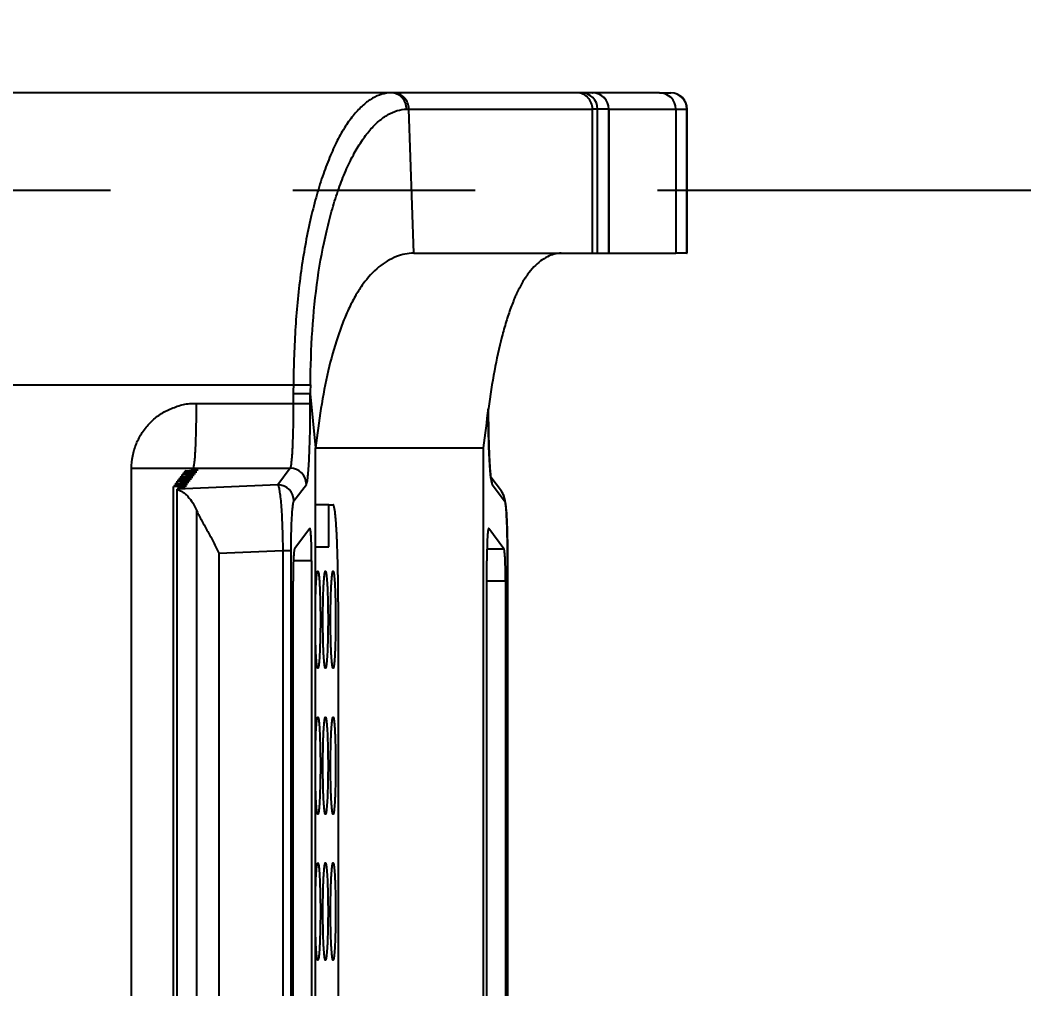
# Model space of a CAD drawing. Header units: millimetres. Extents: x 5828 to 6704, y 123 to 421.
# Drawn here: x 6601.077 to 6603.142, y 247.971 to 249.964 of the extents above; entities that cross this region are included whole.
import ezdxf

# ---------------------------------------------------------------- set-up
doc = ezdxf.new("R2010")
doc.units = ezdxf.units.MM
doc.linetypes.add('CENTER', pattern=[0.6, 0.375, -0.075, 0.075, -0.075])
for name, color, linetype in [('中心线', 7, 'Continuous'), ('外形图', 7, 'Continuous'), ('尺寸标注', 7, 'Continuous'), ('运动范围', 7, 'Continuous')]:
    doc.layers.add(name, color=color, linetype=linetype)
doc.styles.add('微软雅黑', font='msyh.ttc', dxfattribs={"height": 1.5})
doc.dimstyles.new('尺寸标注_1_15比例', dxfattribs={"dimtxt": 1.5, "dimasz": 1.25, "dimexe": 0.5, "dimexo": 0.4, "dimgap": 0.5, "dimtad": 1, "dimdec": 1, "dimlfac": 15, "dimdsep": 46, "dimtxsty": '微软雅黑', "dimcen": 0.09, "dimadec": 0, "dimazin": 0, "dimtp": 0.01, "dimtm": 0.01, "dimtfac": 1, "dimtdec": 1, "dimtofl": 0, "dimtmove": 0, "dimatfit": 3, "dimfxl": 1, "dimtolj": 1, "dimarcsym": 0})

# ---------------------------------------------------------------- blocks, each defined once
blk = doc.blocks.new('*D769')
at = {"layer": 'Defpoints', "color": 0}
for p in [(6596.5117, 262.0217), (6628.0363, 256.1115), (6591.2263, 249.6258), (6551.3884, 249.6138), (6637.3008, 249.6138)]:
    blk.add_point(p, dxfattribs=at)
at = {"layer": '尺寸标注', "color": 0, "lineweight": -2}
blk.add_arc((6591.1582, 249.6138), 13.5135, 15.29432, 174.69825, dxfattribs=at)
at = {"layer": '尺寸标注', "color": 0}
for points in [[(6603.9899, 253.1328), (6604.3964, 253.224), (6604.4667, 251.9587)], [(6577.4944, 250.8721), (6577.9106, 250.8528), (6577.6447, 249.6138)]]:
    blk.add_solid(points, dxfattribs=at)
at = {"layer": '尺寸标注', "color": 0, "insert": (6589.8699, 264.3502), "char_height": 1.5, "attachment_point": 5, "rotation": 4.9963, "style": '微软雅黑'}
blk.add_mtext('\\A1;-\\A1;170%%d', dxfattribs=at)
blk = doc.blocks.new('*D770')
at = {"layer": 'Defpoints', "color": 0}
for p in [(6551.3884, 249.6138), (6591.2263, 249.6138), (6637.3008, 249.6138), (6628.0365, 243.1292), (6583.7661, 238.2698)]:
    blk.add_point(p, dxfattribs=at)
at = {"layer": '尺寸标注', "color": 0, "lineweight": -2}
blk.add_arc((6591.2263, 249.6138), 13.5772, 185.27685, 344.73221, dxfattribs=at)
at = {"layer": '尺寸标注', "color": 0}
for points in [[(6577.9147, 248.3747), (6577.4985, 248.3555), (6577.6491, 249.6138)], [(6604.5277, 245.9929), (6604.1211, 246.084), (6604.5977, 247.2582)]]:
    blk.add_solid(points, dxfattribs=at)
at = {"layer": '尺寸标注', "color": 0, "insert": (6591.5441, 237.3197), "char_height": 1.5, "attachment_point": 5, "rotation": 1.4808, "style": '微软雅黑'}
blk.add_mtext('\\A1;+\\A1;170%%d', dxfattribs=at)

msp = doc.modelspace()

# ---------------------------------------------------------------- linework, layer by layer
at = {"layer": '中心线', "linetype": 'CENTER', "ltscale": 5}
msp.add_line((6551.3884, 249.6138), (6637.3008, 249.6138), dxfattribs=at)
at = {"layer": '外形图', "color": 7, "linetype": 'Continuous'}
for p, q in [((6602.3928, 249.8138), (6599.9769, 249.8138)), ((6602.2552, 249.8138), (6602.2547, 249.8138)), ((6602.255, 249.8138), (6602.2552, 249.8138)), ((6602.3928, 249.8138), (6602.4158, 249.8138)), ((6602.4161, 249.8138), (6602.4158, 249.8138)), ((6602.4158, 249.8138), (6602.4159, 249.8138)), ((6602.4159, 249.8138), (6602.4158, 249.8138)), ((6602.4159, 249.8138), (6602.4161, 249.8138)), ((6601.8724, 249.7803), (6601.877, 249.7804)), ((6601.877, 249.7804), (6602.2547, 249.7805)), ((6601.8871, 249.4843), (6601.877, 249.7804)), ((6602.2883, 249.7805), (6602.2547, 249.7805)), ((6602.2547, 249.4843), (6602.2547, 249.7805)), ((6602.2653, 249.4843), (6602.2653, 249.7805)), ((6602.2883, 249.7805), (6602.2886, 249.7805)), ((6602.2883, 249.4843), (6602.2883, 249.7805)), ((6602.2886, 249.7805), (6602.4261, 249.7805)), ((6602.2886, 249.7805), (6602.2886, 249.4843)), ((6602.4261, 249.7805), (6602.4491, 249.7805)), ((6602.4261, 249.7805), (6602.4261, 249.4843)), ((6602.4494, 249.7805), (6602.4491, 249.7805)), ((6602.4491, 249.4843), (6602.4491, 249.7805)), ((6602.4494, 249.4843), (6602.4494, 249.7805)), ((6601.8871, 249.4843), (6602.2883, 249.4843)), ((6602.2883, 249.4843), (6602.2886, 249.4843)), ((6602.2886, 249.4843), (6602.4261, 249.4843)), ((6602.4491, 249.4843), (6602.4261, 249.4843)), ((6602.4491, 249.4843), (6602.4494, 249.4843)), ((6601.0068, 249.2138), (6601.6395, 249.2138)), ((6601.6395, 249.2138), (6601.6746, 249.2133)), ((6601.6744, 249.1953), (6601.6848, 249.0843)), ((6601.6744, 249.1751), (6601.6744, 249.1953)), ((6601.4394, 249.1752), (6601.6744, 249.1751)), ((6601.6848, 249.0843), (6602.0299, 249.0843)), ((6601.6848, 246.8767), (6601.6848, 249.0843)), ((6602.0299, 249.0843), (6602.0299, 246.8767)), ((6601.4326, 249.0414), (6601.3064, 249.0414)), ((6601.3064, 246.9195), (6601.3064, 249.0414)), ((6601.4088, 249.0259), (6601.4356, 249.0276)), ((6601.4115, 249.0295), (6601.4383, 249.0312)), ((6601.4356, 249.0276), (6601.4115, 249.0295)), ((6601.4115, 249.0261), (6601.4115, 249.0295)), ((6601.4142, 249.0331), (6601.4409, 249.0348)), ((6601.4383, 249.0312), (6601.4142, 249.0331)), ((6601.4142, 249.0297), (6601.4142, 249.0331)), ((6601.4169, 249.0367), (6601.4436, 249.0384)), ((6601.4409, 249.0348), (6601.4169, 249.0367)), ((6601.4169, 249.0333), (6601.4169, 249.0367)), ((6601.4331, 249.0421), (6601.4311, 249.0394)), ((6601.4436, 249.0384), (6601.4311, 249.0394)), ((6601.4311, 249.0376), (6601.4311, 249.0394)), ((6601.4331, 249.0421), (6601.6328, 249.0421)), ((6601.6328, 249.0421), (6601.6073, 249.008)), ((6601.3927, 249.0044), (6601.4195, 249.006)), ((6601.3954, 249.008), (6601.4221, 249.0096)), ((6601.4195, 249.006), (6601.3954, 249.008)), ((6601.3954, 249.0046), (6601.3954, 249.008)), ((6601.3981, 249.0116), (6601.4248, 249.0132)), ((6601.4221, 249.0096), (6601.3981, 249.0116)), ((6601.3981, 249.0082), (6601.3981, 249.0116)), ((6601.4007, 249.0152), (6601.4275, 249.0168)), ((6601.4248, 249.0132), (6601.4007, 249.0152)), ((6601.4007, 249.0117), (6601.4007, 249.0152)), ((6601.6073, 249.008), (6601.401, 248.9992)), ((6601.4034, 249.0188), (6601.4302, 249.0204)), ((6601.4275, 249.0168), (6601.4034, 249.0188)), ((6601.4034, 249.0153), (6601.4034, 249.0188)), ((6601.4061, 249.0224), (6601.4329, 249.024)), ((6601.4302, 249.0204), (6601.4061, 249.0224)), ((6601.4061, 249.0189), (6601.4061, 249.0224)), ((6601.4329, 249.024), (6601.4088, 249.0259)), ((6601.4088, 249.0225), (6601.4088, 249.0259)), ((6601.6407, 248.9747), (6601.6662, 249.0088)), ((6602.0674, 248.9947), (6602.0458, 249.0236)), ((6602.0485, 249.0088), (6602.074, 248.9747)), ((6601.4168, 249.0025), (6601.3927, 249.0044)), ((6601.3927, 246.9565), (6601.3927, 249.0044)), ((6601.4005, 246.9626), (6601.4005, 248.9983)), ((6601.4028, 249.0016), (6601.401, 248.9992)), ((6601.4028, 249.0016), (6601.4168, 249.0025)), ((6601.7125, 248.9671), (6601.6848, 248.9671)), ((6601.7125, 248.9671), (6601.7212, 248.9671)), ((6601.7125, 248.8805), (6601.7125, 248.9671)), ((6601.441, 247.0068), (6601.441, 248.9541)), ((6601.6734, 248.9182), (6601.642, 248.8762)), ((6601.6737, 248.9183), (6601.6734, 248.9182)), ((6602.0409, 248.9182), (6602.0413, 248.9182)), ((6602.0413, 248.9182), (6602.0411, 248.9183)), ((6602.0727, 248.8762), (6602.0413, 248.9182)), ((6602.0798, 248.8727), (6602.0798, 248.886)), ((6601.4863, 248.8671), (6601.6178, 248.8726)), ((6601.4863, 248.8671), (6601.4863, 247.0938)), ((6601.6178, 248.8726), (6601.6349, 248.8726)), ((6601.6178, 248.8726), (6601.6178, 247.0883)), ((6601.6349, 247.0883), (6601.6349, 248.8726)), ((6601.6848, 248.8805), (6601.7125, 248.8805)), ((6602.0378, 248.8762), (6602.0727, 248.8762)), ((6602.0798, 248.8727), (6602.0798, 248.8727)), ((6602.0798, 248.8727), (6602.0798, 247.0883)), ((6601.6771, 248.8517), (6601.6395, 248.8517)), ((6601.6771, 248.8517), (6601.6771, 247.1093)), ((6602.0376, 247.1093), (6602.0376, 248.8517)), ((6601.6388, 247.1512), (6601.6388, 248.8097)), ((6602.0759, 248.8097), (6602.0376, 248.8097)), ((6602.0759, 248.8097), (6602.0759, 247.1512)), ((6601.7317, 248.7671), (6601.7317, 247.2738))]:
    msp.add_line(p, q, dxfattribs=at)
for points in [[(6601.4327, 249.0417), (6601.4327, 249.0417), (6601.4327, 249.0417), (6601.4327, 249.0417), (6601.4327, 249.0417), (6601.4327, 249.0417), (6601.4327, 249.0417), (6601.4327, 249.0417), (6601.4327, 249.0417), (6601.4327, 249.0416), (6601.4327, 249.0416), (6601.4327, 249.0416), (6601.4327, 249.0416), (6601.4327, 249.0416), (6601.4327, 249.0416), (6601.4327, 249.0416), (6601.4327, 249.0416), (6601.4327, 249.0415), (6601.4327, 249.0415), (6601.4327, 249.0415), (6601.4327, 249.0415), (6601.4327, 249.0415), (6601.4327, 249.0415), (6601.4327, 249.0415)], [(6602.0795, 248.9061), (6602.0794, 248.9122), (6602.0792, 248.9179), (6602.079, 248.9233), (6602.0788, 248.9284), (6602.0787, 248.933), (6602.0785, 248.9374), (6602.0782, 248.9414), (6602.078, 248.9452), (6602.0778, 248.9488), (6602.0776, 248.9521), (6602.0774, 248.9552), (6602.0771, 248.9581), (6602.0769, 248.9608), (6602.0766, 248.9634), (6602.0764, 248.9657), (6602.0761, 248.968), (6602.0759, 248.97), (6602.0756, 248.972), (6602.0753, 248.9739), (6602.075, 248.9757), (6602.0747, 248.9774), (6602.0743, 248.9791), (6602.0739, 248.9808), (6602.0734, 248.9826), (6602.0728, 248.9843), (6602.0721, 248.9862), (6602.0713, 248.9881), (6602.0703, 248.9901), (6602.0691, 248.9922), (6602.0677, 248.9943), (6602.0674, 248.9947)], [(6602.0798, 248.886), (6602.0797, 248.893), (6602.0795, 248.9061)], [(6602.0798, 247.0825), (6602.0798, 248.8727)]]:
    msp.add_lwpolyline(points, dxfattribs=at)
for centre, radius, start, end in [((6602.232, 249.7805), 0.0333, 359.9581, 89.9579), ((6602.255, 249.7806), 0.0332, 89.586, 90), ((6602.2552, 249.7805), 0.0333, 0, 89.9819), ((6602.255, 249.7805), 0.0333, 359.9585, 89.545), ((6602.3928, 249.7805), 0.0333, 359.9581, 89.9579), ((6602.4158, 249.7806), 0.0332, 89.6068, 89.8447), ((6602.4161, 249.7805), 0.0333, 0, 90), ((6602.4158, 249.7805), 0.0333, 359.9585, 89.5657), ((6609.0706, 249.1187), 7.3967, 179.26728, 179.4066), ((6601.6328, 249.0087), 0.0334, 0.2807, 89.9938), ((6601.6073, 248.9746), 0.0334, 0.2807, 89.9938), ((6602.2105, 249.0419), 0.166, 187.3717, 187.6024), ((6602.0154, 249.009), 0.0331, 19.6395, 21.4962), ((6602.0151, 249.0089), 0.0334, 359.8595, 19.561), ((6602.0409, 248.9749), 0.0331, 359.7744, 36.7976)]:
    msp.add_arc(centre, radius, start, end, dxfattribs=at)
for points, knots in [([(6601.841, 249.8138), (6601.8345, 249.8138), (6601.8209, 249.8118), (6601.8012, 249.803), (6601.782, 249.7887), (6601.7635, 249.7692), (6601.7457, 249.7445), (6601.7289, 249.7148), (6601.7132, 249.6803), (6601.6987, 249.6412), (6601.6855, 249.5979), (6601.6693, 249.5332), (6601.6535, 249.4446), (6601.6445, 249.3515), (6601.6407, 249.2736), (6601.6398, 249.2338), (6601.6395, 249.2138)], [0, 0, 0, 0, 0.029307, 0.060752, 0.095891, 0.13577, 0.181006, 0.231907, 0.288557, 0.350874, 0.418618, 0.491406, 0.649981, 0.821563, 0.910347, 1, 1, 1, 1]), ([(6601.8724, 249.7803), (6601.8724, 249.7845), (6601.8713, 249.791), (6601.8675, 249.7988), (6601.8634, 249.8041), (6601.8584, 249.8085), (6601.8511, 249.8125), (6601.845, 249.8138), (6601.841, 249.8138)], [0, 0, 0, 0, 0.2461, 0.377344, 0.509782, 0.64057, 0.767338, 1, 1, 1, 1]), ([(6601.877, 249.7805), (6601.877, 249.7848), (6601.8754, 249.7935), (6601.8685, 249.8045), (6601.858, 249.812), (6601.8497, 249.8138), (6601.8456, 249.8138)], [0, 0, 0, 0, 0.256922, 0.509846, 0.757002, 1, 1, 1, 1]), ([(6602.2547, 249.7805), (6602.2547, 249.7848), (6602.2531, 249.7935), (6602.2461, 249.8045), (6602.2356, 249.812), (6602.2273, 249.8138), (6602.2232, 249.8138)], [0, 0, 0, 0, 0.256432, 0.509145, 0.756502, 1, 1, 1, 1]), ([(6601.6746, 249.2133), (6601.6751, 249.2507), (6601.6772, 249.324), (6601.6879, 249.4303), (6601.7033, 249.5136), (6601.7192, 249.5746), (6601.7321, 249.6156), (6601.7464, 249.6525), (6601.7619, 249.6852), (6601.7784, 249.7134), (6601.7959, 249.737), (6601.8141, 249.7557), (6601.8331, 249.7694), (6601.8525, 249.7781), (6601.8659, 249.7802), (6601.8724, 249.7803)], [0, 0, 0, 0, 0.176379, 0.345971, 0.503247, 0.575734, 0.643358, 0.705654, 0.762458, 0.813779, 0.859698, 0.90049, 0.936753, 0.96945, 1, 1, 1, 1]), ([(6601.8871, 249.4843), (6601.875, 249.4843), (6601.849, 249.4784), (6601.8126, 249.4563), (6601.7864, 249.427), (6601.7676, 249.3979), (6601.7541, 249.372), (6601.7416, 249.3433), (6601.726, 249.3001), (6601.7099, 249.2405), (6601.6955, 249.1642), (6601.6883, 249.1112), (6601.6848, 249.0843)], [0, 0, 0, 0, 0.075746, 0.162455, 0.262186, 0.318379, 0.379168, 0.444589, 0.514467, 0.666058, 0.829814, 1, 1, 1, 1]), ([(6602.1902, 249.4843), (6602.1807, 249.4842), (6602.1655, 249.4796), (6602.1474, 249.4683), (6602.1335, 249.4558), (6602.1203, 249.4397), (6602.1081, 249.4203), (6602.0968, 249.3976), (6602.0864, 249.3718), (6602.0767, 249.343), (6602.0646, 249.2998), (6602.0519, 249.2402), (6602.04, 249.164), (6602.0334, 249.1112), (6602.0299, 249.0843)], [0, 0, 0, 0, 0.062982, 0.099974, 0.140803, 0.185988, 0.236156, 0.291757, 0.352957, 0.419674, 0.491619, 0.649255, 0.820884, 1, 1, 1, 1]), ([(6601.6744, 249.1953), (6601.6733, 249.1953), (6601.6679, 249.1953), (6601.6562, 249.1953), (6601.6456, 249.1953), (6601.6393, 249.1953)], [0, 0, 0, 0, 0.091379, 0.463666, 1, 1, 1, 1]), ([(6601.3064, 249.0414), (6601.3064, 249.0501), (6601.3082, 249.0676), (6601.3158, 249.0928), (6601.3261, 249.1122), (6601.3364, 249.1263), (6601.3452, 249.136), (6601.3549, 249.1449), (6601.3653, 249.1528), (6601.3766, 249.1595), (6601.3886, 249.1649), (6601.4008, 249.1695), (6601.4133, 249.1735), (6601.4263, 249.1752), (6601.4351, 249.1753), (6601.4394, 249.1752)], [0, 0, 0, 0, 0.124996, 0.249983, 0.374944, 0.437488, 0.500026, 0.562555, 0.625072, 0.687574, 0.750079, 0.812581, 0.875061, 0.937515, 1, 1, 1, 1]), ([(6601.4394, 249.1751), (6601.4394, 249.1668), (6601.4395, 249.1505), (6601.4392, 249.1268), (6601.4386, 249.1048), (6601.4379, 249.0878), (6601.4373, 249.0757), (6601.4368, 249.0679), (6601.4363, 249.061), (6601.4357, 249.0551), (6601.4351, 249.0502), (6601.4345, 249.0465), (6601.434, 249.0441), (6601.4335, 249.0427), (6601.4332, 249.0423), (6601.4331, 249.0421)], [0, 0, 0, 0, 0.186246, 0.366284, 0.533333, 0.681724, 0.747307, 0.806335, 0.858285, 0.902761, 0.939383, 0.967844, 0.988015, 0.995004, 1, 1, 1, 1]), ([(6601.6393, 249.1751), (6601.6393, 249.1668), (6601.6392, 249.1505), (6601.6389, 249.1268), (6601.6383, 249.1048), (6601.6377, 249.0878), (6601.637, 249.0757), (6601.6365, 249.0679), (6601.636, 249.061), (6601.6354, 249.0551), (6601.6348, 249.0502), (6601.6342, 249.0465), (6601.6337, 249.0441), (6601.6332, 249.0427), (6601.633, 249.0423), (6601.6328, 249.0421)], [0, 0, 0, 0, 0.1864, 0.366276, 0.533335, 0.68174, 0.747299, 0.806319, 0.858289, 0.902766, 0.939381, 0.967851, 0.988014, 0.994998, 1, 1, 1, 1]), ([(6601.6662, 249.0088), (6601.6664, 249.009), (6601.6667, 249.0096), (6601.6673, 249.0113), (6601.668, 249.0144), (6601.6687, 249.019), (6601.6695, 249.0251), (6601.6702, 249.0324), (6601.6708, 249.0411), (6601.6715, 249.0509), (6601.6723, 249.066), (6601.6731, 249.0872), (6601.6738, 249.1147), (6601.6743, 249.1444), (6601.6744, 249.1647), (6601.6744, 249.1751)], [0, 0, 0, 0, 0.004963, 0.011942, 0.032131, 0.060637, 0.09726, 0.141723, 0.193689, 0.252711, 0.318269, 0.466672, 0.63374, 0.813604, 1, 1, 1, 1]), ([(6602.0458, 249.0236), (6602.0454, 249.0264), (6602.0446, 249.0333), (6602.0437, 249.0453), (6602.0428, 249.0602), (6602.0417, 249.0849), (6602.0408, 249.1197), (6602.0405, 249.1488), (6602.0404, 249.164)], [0, 0, 0, 0, 0.06125, 0.147937, 0.255699, 0.381315, 0.673845, 1, 1, 1, 1]), ([(6602.0404, 249.1638), (6602.0404, 249.1486), (6602.0407, 249.1198), (6602.0418, 249.0798), (6602.0432, 249.0506), (6602.0446, 249.0317), (6602.0454, 249.024), (6602.0458, 249.0206)], [0, 0, 0, 0, 0.31713, 0.603575, 0.837181, 0.928349, 1, 1, 1, 1]), ([(6601.6073, 249.008), (6601.6077, 249.0076), (6601.6084, 249.0062), (6601.6093, 249.0037), (6601.6101, 249), (6601.611, 248.9954), (6601.6118, 248.9897), (6601.613, 248.9801), (6601.6143, 248.9659), (6601.6156, 248.9461), (6601.6167, 248.9235), (6601.6174, 248.8986), (6601.6177, 248.8814), (6601.6178, 248.8726)], [0, 0, 0, 0, 0.012622, 0.032389, 0.059634, 0.094401, 0.136628, 0.186186, 0.306468, 0.452832, 0.621338, 0.806288, 1, 1, 1, 1]), ([(6602.0463, 249.02), (6602.0463, 249.0204), (6602.0461, 249.0216), (6602.0459, 249.0227), (6602.0458, 249.0236)], [0, 0, 0, 0, 0.30027, 1, 1, 1, 1]), ([(6602.0459, 249.0199), (6602.0461, 249.0185), (6602.0464, 249.016), (6602.0471, 249.0128), (6602.0477, 249.0105), (6602.0482, 249.0092), (6602.0485, 249.0088)], [0, 0, 0, 0, 0.368612, 0.658462, 0.86854, 1, 1, 1, 1]), ([(6601.4005, 248.9983), (6601.4006, 248.9985), (6601.4008, 248.9988), (6601.4009, 248.9991), (6601.401, 248.9992)], [0, 0, 0, 0, 0.532812, 1, 1, 1, 1]), ([(6601.4005, 248.9983), (6601.4025, 248.9978), (6601.4064, 248.9963), (6601.4121, 248.9932), (6601.4176, 248.989), (6601.425, 248.9818), (6601.4333, 248.9703), (6601.4386, 248.9598), (6601.441, 248.9541)], [0, 0, 0, 0, 0.09905, 0.203252, 0.314513, 0.433874, 0.698963, 1, 1, 1, 1]), ([(6601.6349, 248.8726), (6601.6349, 248.8795), (6601.635, 248.8928), (6601.6354, 248.9118), (6601.6359, 248.929), (6601.6367, 248.9438), (6601.6374, 248.9543), (6601.6381, 248.9613), (6601.6386, 248.9655), (6601.6391, 248.9689), (6601.6396, 248.9715), (6601.6401, 248.9734), (6601.6405, 248.9744), (6601.6407, 248.9747)], [0, 0, 0, 0, 0.20004, 0.389103, 0.558525, 0.70342, 0.82077, 0.868679, 0.909344, 0.942763, 0.968959, 0.987972, 1, 1, 1, 1]), ([(6601.7317, 248.7676), (6601.7317, 248.7806), (6601.7316, 248.8061), (6601.731, 248.843), (6601.7302, 248.8723), (6601.7293, 248.8938), (6601.7287, 248.9083), (6601.7279, 248.9214), (6601.7271, 248.933), (6601.7262, 248.943), (6601.7253, 248.9514), (6601.7245, 248.9572), (6601.7238, 248.961), (6601.7233, 248.9632), (6601.7228, 248.9648), (6601.7223, 248.9661), (6601.7219, 248.9669), (6601.7214, 248.9671), (6601.7212, 248.9671)], [0, 0, 0, 0, 0.194228, 0.380935, 0.552999, 0.631461, 0.703861, 0.769511, 0.827788, 0.878146, 0.92012, 0.953341, 0.966588, 0.977567, 0.986282, 0.992773, 0.997176, 1, 1, 1, 1]), ([(6602.074, 248.9747), (6602.0742, 248.9744), (6602.0746, 248.9734), (6602.0751, 248.9715), (6602.0757, 248.9689), (6602.0762, 248.9655), (6602.0766, 248.9613), (6602.0773, 248.9543), (6602.0781, 248.9438), (6602.0788, 248.929), (6602.0794, 248.9119), (6602.0797, 248.8928), (6602.0798, 248.8795), (6602.0798, 248.8727)], [0, 0, 0, 0, 0.012028, 0.031041, 0.057236, 0.090656, 0.131321, 0.17923, 0.29658, 0.441474, 0.610897, 0.79996, 1, 1, 1, 1]), ([(6601.441, 248.9541), (6601.4424, 248.9507), (6601.4458, 248.9439), (6601.4533, 248.93), (6601.4635, 248.912), (6601.4755, 248.8899), (6601.4829, 248.8747), (6601.4863, 248.8671)], [0, 0, 0, 0, 0.111455, 0.231463, 0.484821, 0.743803, 1, 1, 1, 1]), ([(6601.6771, 248.8517), (6601.6771, 248.856), (6601.6771, 248.8645), (6601.6769, 248.8768), (6601.6766, 248.8882), (6601.6762, 248.8969), (6601.6759, 248.903), (6601.6756, 248.9069), (6601.6753, 248.9103), (6601.675, 248.9131), (6601.6747, 248.9152), (6601.6744, 248.9169), (6601.6741, 248.9178), (6601.6738, 248.9183), (6601.6737, 248.9183)], [0, 0, 0, 0, 0.194149, 0.380856, 0.552972, 0.703911, 0.769603, 0.827921, 0.878317, 0.920324, 0.953572, 0.97781, 0.993001, 1, 1, 1, 1]), ([(6602.0411, 248.9183), (6602.0409, 248.9183), (6602.0406, 248.9178), (6602.0403, 248.9169), (6602.04, 248.9153), (6602.0397, 248.9131), (6602.0394, 248.9103), (6602.0391, 248.9069), (6602.0388, 248.903), (6602.0385, 248.8969), (6602.0381, 248.8882), (6602.0378, 248.8768), (6602.0376, 248.8645), (6602.0376, 248.856), (6602.0376, 248.8517)], [0, 0, 0, 0, 0.006999, 0.02219, 0.046429, 0.079676, 0.121683, 0.172079, 0.230397, 0.296089, 0.447028, 0.619144, 0.805851, 1, 1, 1, 1]), ([(6601.642, 248.8762), (6601.6419, 248.876), (6601.6416, 248.8753), (6601.6413, 248.874), (6601.641, 248.8721), (6601.6407, 248.8697), (6601.6404, 248.8668), (6601.6401, 248.8619), (6601.6397, 248.8546), (6601.6393, 248.8449), (6601.639, 248.8339), (6601.6388, 248.822), (6601.6388, 248.8138), (6601.6388, 248.8097)], [0, 0, 0, 0, 0.011952, 0.032115, 0.060586, 0.097202, 0.141681, 0.193653, 0.318236, 0.466645, 0.63371, 0.813592, 1, 1, 1, 1]), ([(6602.0759, 248.8097), (6602.0759, 248.8139), (6602.0759, 248.822), (6602.0757, 248.8339), (6602.0754, 248.8449), (6602.0751, 248.8546), (6602.0747, 248.8619), (6602.0743, 248.8668), (6602.074, 248.8697), (6602.0737, 248.8721), (6602.0734, 248.874), (6602.0731, 248.8753), (6602.0729, 248.876), (6602.0727, 248.8762)], [0, 0, 0, 0, 0.186408, 0.36629, 0.533355, 0.681765, 0.806347, 0.858319, 0.902798, 0.939414, 0.967885, 0.988049, 1, 1, 1, 1]), ([(6601.6848, 248.76), (6601.6849, 248.7649), (6601.6851, 248.7744), (6601.6855, 248.7879), (6601.686, 248.7999), (6601.6866, 248.8103), (6601.6872, 248.8177), (6601.6878, 248.8225), (6601.6881, 248.8253), (6601.6885, 248.8274), (6601.6889, 248.8289), (6601.6892, 248.8297), (6601.6894, 248.8302), (6601.6896, 248.8305), (6601.6898, 248.8305)], [0, 0, 0, 0, 0.20778, 0.399899, 0.571541, 0.718415, 0.836879, 0.884527, 0.924067, 0.955293, 0.978106, 0.986386, 0.992652, 1, 1, 1, 1]), ([(6601.6898, 248.8305), (6601.6901, 248.8305), (6601.6904, 248.83), (6601.6906, 248.8293), (6601.691, 248.828), (6601.6914, 248.8259), (6601.6919, 248.8226), (6601.6923, 248.8184), (6601.6928, 248.8133), (6601.6932, 248.8075), (6601.6937, 248.7983), (6601.6942, 248.7853), (6601.6947, 248.7682), (6601.695, 248.7497), (6601.6951, 248.737), (6601.6951, 248.7305)], [0, 0, 0, 0, 0.007001, 0.013496, 0.022218, 0.046459, 0.079708, 0.121716, 0.172112, 0.230429, 0.29612, 0.447054, 0.619163, 0.805862, 1, 1, 1, 1]), ([(6601.7003, 248.7305), (6601.7003, 248.737), (6601.7004, 248.7497), (6601.7006, 248.7682), (6601.7011, 248.7853), (6601.7016, 248.7983), (6601.7022, 248.8075), (6601.7026, 248.8133), (6601.703, 248.8184), (6601.7035, 248.8226), (6601.7039, 248.8259), (6601.7043, 248.828), (6601.7047, 248.8293), (6601.705, 248.83), (6601.7053, 248.8305), (6601.7055, 248.8305)], [0, 0, 0, 0, 0.194138, 0.380837, 0.552946, 0.70388, 0.769571, 0.827888, 0.878284, 0.920292, 0.953541, 0.977782, 0.986504, 0.992999, 1, 1, 1, 1]), ([(6601.7055, 248.8305), (6601.7058, 248.8305), (6601.7061, 248.83), (6601.7063, 248.8293), (6601.7067, 248.828), (6601.7071, 248.8259), (6601.7076, 248.8226), (6601.708, 248.8184), (6601.7085, 248.8133), (6601.7089, 248.8075), (6601.7094, 248.7983), (6601.7099, 248.7853), (6601.7104, 248.7682), (6601.7107, 248.7497), (6601.7108, 248.737), (6601.7108, 248.7305)], [0, 0, 0, 0, 0.007001, 0.013496, 0.022218, 0.046459, 0.079708, 0.121716, 0.172112, 0.230429, 0.29612, 0.447054, 0.619163, 0.805862, 1, 1, 1, 1]), ([(6601.716, 248.7305), (6601.716, 248.737), (6601.7161, 248.7497), (6601.7163, 248.7682), (6601.7168, 248.7853), (6601.7173, 248.7983), (6601.7179, 248.8075), (6601.7183, 248.8133), (6601.7187, 248.8184), (6601.7192, 248.8226), (6601.7196, 248.8259), (6601.72, 248.828), (6601.7204, 248.8293), (6601.7207, 248.83), (6601.721, 248.8305), (6601.7212, 248.8305)], [0, 0, 0, 0, 0.194138, 0.380837, 0.552946, 0.70388, 0.769571, 0.827888, 0.878284, 0.920292, 0.953541, 0.977782, 0.986504, 0.992999, 1, 1, 1, 1]), ([(6601.7212, 248.8305), (6601.7215, 248.8305), (6601.7218, 248.83), (6601.722, 248.8293), (6601.7224, 248.828), (6601.7228, 248.8259), (6601.7233, 248.8226), (6601.7237, 248.8184), (6601.7242, 248.8133), (6601.7246, 248.8075), (6601.7251, 248.7983), (6601.7256, 248.7853), (6601.7261, 248.7682), (6601.7264, 248.7497), (6601.7265, 248.737), (6601.7265, 248.7305)], [0, 0, 0, 0, 0.007001, 0.013496, 0.022218, 0.046459, 0.079708, 0.121716, 0.172112, 0.230429, 0.29612, 0.447054, 0.619163, 0.805862, 1, 1, 1, 1]), ([(6601.6951, 248.7305), (6601.6951, 248.724), (6601.695, 248.7112), (6601.6947, 248.6927), (6601.6942, 248.6756), (6601.6937, 248.6626), (6601.6932, 248.6534), (6601.6928, 248.6476), (6601.6923, 248.6426), (6601.6919, 248.6384), (6601.6914, 248.6351), (6601.691, 248.6329), (6601.6906, 248.6316), (6601.6904, 248.631), (6601.6901, 248.6305), (6601.6898, 248.6305)], [0, 0, 0, 0, 0.194138, 0.380837, 0.552946, 0.70388, 0.769571, 0.827888, 0.878284, 0.920292, 0.953541, 0.977782, 0.986504, 0.992999, 1, 1, 1, 1]), ([(6601.7055, 248.6305), (6601.7053, 248.6305), (6601.705, 248.631), (6601.7047, 248.6316), (6601.7043, 248.6329), (6601.7039, 248.6351), (6601.7035, 248.6384), (6601.703, 248.6426), (6601.7026, 248.6476), (6601.7022, 248.6534), (6601.7016, 248.6626), (6601.7011, 248.6756), (6601.7006, 248.6927), (6601.7004, 248.7112), (6601.7003, 248.724), (6601.7003, 248.7305)], [0, 0, 0, 0, 0.007001, 0.013496, 0.022218, 0.046459, 0.079708, 0.121716, 0.172112, 0.230429, 0.29612, 0.447054, 0.619163, 0.805862, 1, 1, 1, 1]), ([(6601.7108, 248.7305), (6601.7108, 248.724), (6601.7107, 248.7112), (6601.7104, 248.6927), (6601.7099, 248.6756), (6601.7094, 248.6626), (6601.7089, 248.6534), (6601.7085, 248.6476), (6601.708, 248.6426), (6601.7076, 248.6384), (6601.7071, 248.6351), (6601.7067, 248.6329), (6601.7063, 248.6316), (6601.7061, 248.631), (6601.7058, 248.6305), (6601.7055, 248.6305)], [0, 0, 0, 0, 0.194138, 0.380837, 0.552946, 0.70388, 0.769571, 0.827888, 0.878284, 0.920292, 0.953541, 0.977782, 0.986504, 0.992999, 1, 1, 1, 1]), ([(6601.7212, 248.6305), (6601.721, 248.6305), (6601.7207, 248.631), (6601.7204, 248.6316), (6601.72, 248.6329), (6601.7196, 248.6351), (6601.7192, 248.6384), (6601.7187, 248.6426), (6601.7183, 248.6476), (6601.7179, 248.6534), (6601.7173, 248.6626), (6601.7168, 248.6756), (6601.7163, 248.6927), (6601.7161, 248.7112), (6601.716, 248.724), (6601.716, 248.7305)], [0, 0, 0, 0, 0.007001, 0.013496, 0.022218, 0.046459, 0.079708, 0.121716, 0.172112, 0.230429, 0.29612, 0.447054, 0.619163, 0.805862, 1, 1, 1, 1]), ([(6601.7265, 248.7305), (6601.7265, 248.724), (6601.7264, 248.7112), (6601.7261, 248.6927), (6601.7256, 248.6756), (6601.7251, 248.6626), (6601.7246, 248.6534), (6601.7242, 248.6476), (6601.7237, 248.6426), (6601.7233, 248.6384), (6601.7228, 248.6351), (6601.7224, 248.6329), (6601.722, 248.6316), (6601.7218, 248.631), (6601.7215, 248.6305), (6601.7212, 248.6305)], [0, 0, 0, 0, 0.194138, 0.380837, 0.552946, 0.70388, 0.769571, 0.827888, 0.878284, 0.920292, 0.953541, 0.977782, 0.986504, 0.992999, 1, 1, 1, 1]), ([(6601.6898, 248.6305), (6601.6896, 248.6305), (6601.6894, 248.6308), (6601.6892, 248.6312), (6601.6889, 248.6321), (6601.6885, 248.6335), (6601.6881, 248.6357), (6601.6878, 248.6384), (6601.6872, 248.6433), (6601.6866, 248.6507), (6601.686, 248.661), (6601.6855, 248.6731), (6601.6851, 248.6866), (6601.6849, 248.696), (6601.6848, 248.701)], [0, 0, 0, 0, 0.007348, 0.013614, 0.021894, 0.044707, 0.075933, 0.115473, 0.163121, 0.281585, 0.428459, 0.600101, 0.792219, 1, 1, 1, 1]), ([(6601.6848, 248.46), (6601.6849, 248.4649), (6601.6851, 248.4744), (6601.6855, 248.4879), (6601.686, 248.4999), (6601.6866, 248.5103), (6601.6872, 248.5177), (6601.6878, 248.5225), (6601.6881, 248.5253), (6601.6885, 248.5274), (6601.6889, 248.5289), (6601.6892, 248.5297), (6601.6894, 248.5302), (6601.6896, 248.5305), (6601.6898, 248.5305)], [0, 0, 0, 0, 0.207781, 0.3999, 0.571541, 0.718415, 0.836879, 0.884527, 0.924067, 0.955293, 0.978106, 0.986386, 0.992652, 1, 1, 1, 1]), ([(6601.6898, 248.5305), (6601.6901, 248.5305), (6601.6904, 248.53), (6601.6906, 248.5293), (6601.691, 248.528), (6601.6914, 248.5259), (6601.6919, 248.5226), (6601.6923, 248.5184), (6601.6928, 248.5133), (6601.6932, 248.5075), (6601.6937, 248.4983), (6601.6942, 248.4853), (6601.6947, 248.4682), (6601.695, 248.4497), (6601.6951, 248.437), (6601.6951, 248.4305)], [0, 0, 0, 0, 0.007001, 0.013496, 0.022218, 0.046459, 0.079708, 0.121716, 0.172112, 0.230429, 0.29612, 0.447054, 0.619163, 0.805862, 1, 1, 1, 1]), ([(6601.7003, 248.4305), (6601.7003, 248.437), (6601.7004, 248.4497), (6601.7006, 248.4682), (6601.7011, 248.4853), (6601.7016, 248.4983), (6601.7022, 248.5075), (6601.7026, 248.5133), (6601.703, 248.5184), (6601.7035, 248.5226), (6601.7039, 248.5259), (6601.7043, 248.528), (6601.7047, 248.5293), (6601.705, 248.53), (6601.7053, 248.5305), (6601.7055, 248.5305)], [0, 0, 0, 0, 0.194138, 0.380837, 0.552946, 0.70388, 0.769571, 0.827888, 0.878284, 0.920292, 0.953541, 0.977782, 0.986504, 0.992999, 1, 1, 1, 1]), ([(6601.7055, 248.5305), (6601.7058, 248.5305), (6601.7061, 248.53), (6601.7063, 248.5293), (6601.7067, 248.528), (6601.7071, 248.5259), (6601.7076, 248.5226), (6601.708, 248.5184), (6601.7085, 248.5133), (6601.7089, 248.5075), (6601.7094, 248.4983), (6601.7099, 248.4853), (6601.7104, 248.4682), (6601.7107, 248.4497), (6601.7108, 248.437), (6601.7108, 248.4305)], [0, 0, 0, 0, 0.007001, 0.013496, 0.022218, 0.046459, 0.079708, 0.121716, 0.172112, 0.230429, 0.29612, 0.447054, 0.619163, 0.805862, 1, 1, 1, 1]), ([(6601.716, 248.4305), (6601.716, 248.437), (6601.7161, 248.4497), (6601.7163, 248.4682), (6601.7168, 248.4853), (6601.7173, 248.4983), (6601.7179, 248.5075), (6601.7183, 248.5133), (6601.7187, 248.5184), (6601.7192, 248.5226), (6601.7196, 248.5259), (6601.72, 248.528), (6601.7204, 248.5293), (6601.7207, 248.53), (6601.721, 248.5305), (6601.7212, 248.5305)], [0, 0, 0, 0, 0.194138, 0.380837, 0.552946, 0.70388, 0.769571, 0.827888, 0.878284, 0.920292, 0.953541, 0.977782, 0.986504, 0.992999, 1, 1, 1, 1]), ([(6601.7212, 248.5305), (6601.7215, 248.5305), (6601.7218, 248.53), (6601.722, 248.5293), (6601.7224, 248.528), (6601.7228, 248.5259), (6601.7233, 248.5226), (6601.7237, 248.5184), (6601.7242, 248.5133), (6601.7246, 248.5075), (6601.7251, 248.4983), (6601.7256, 248.4853), (6601.7261, 248.4682), (6601.7264, 248.4497), (6601.7265, 248.437), (6601.7265, 248.4305)], [0, 0, 0, 0, 0.007001, 0.013496, 0.022218, 0.046459, 0.079708, 0.121716, 0.172112, 0.230429, 0.29612, 0.447054, 0.619163, 0.805862, 1, 1, 1, 1]), ([(6601.6951, 248.4305), (6601.6951, 248.424), (6601.695, 248.4112), (6601.6947, 248.3927), (6601.6942, 248.3756), (6601.6937, 248.3626), (6601.6932, 248.3534), (6601.6928, 248.3476), (6601.6923, 248.3426), (6601.6919, 248.3384), (6601.6914, 248.3351), (6601.691, 248.3329), (6601.6906, 248.3316), (6601.6904, 248.331), (6601.6901, 248.3305), (6601.6898, 248.3305)], [0, 0, 0, 0, 0.194138, 0.380837, 0.552946, 0.70388, 0.769571, 0.827888, 0.878284, 0.920292, 0.953541, 0.977782, 0.986504, 0.992999, 1, 1, 1, 1]), ([(6601.7055, 248.3305), (6601.7053, 248.3305), (6601.705, 248.331), (6601.7047, 248.3316), (6601.7043, 248.3329), (6601.7039, 248.3351), (6601.7035, 248.3384), (6601.703, 248.3426), (6601.7026, 248.3476), (6601.7022, 248.3534), (6601.7016, 248.3626), (6601.7011, 248.3756), (6601.7006, 248.3927), (6601.7004, 248.4112), (6601.7003, 248.424), (6601.7003, 248.4305)], [0, 0, 0, 0, 0.007001, 0.013496, 0.022218, 0.046459, 0.079708, 0.121716, 0.172112, 0.230429, 0.29612, 0.447054, 0.619163, 0.805862, 1, 1, 1, 1]), ([(6601.7108, 248.4305), (6601.7108, 248.424), (6601.7107, 248.4112), (6601.7104, 248.3927), (6601.7099, 248.3756), (6601.7094, 248.3626), (6601.7089, 248.3534), (6601.7085, 248.3476), (6601.708, 248.3426), (6601.7076, 248.3384), (6601.7071, 248.3351), (6601.7067, 248.3329), (6601.7063, 248.3316), (6601.7061, 248.331), (6601.7058, 248.3305), (6601.7055, 248.3305)], [0, 0, 0, 0, 0.194138, 0.380837, 0.552946, 0.70388, 0.769571, 0.827888, 0.878284, 0.920292, 0.953541, 0.977782, 0.986504, 0.992999, 1, 1, 1, 1]), ([(6601.7212, 248.3305), (6601.721, 248.3305), (6601.7207, 248.331), (6601.7204, 248.3316), (6601.72, 248.3329), (6601.7196, 248.3351), (6601.7192, 248.3384), (6601.7187, 248.3426), (6601.7183, 248.3476), (6601.7179, 248.3534), (6601.7173, 248.3626), (6601.7168, 248.3756), (6601.7163, 248.3927), (6601.7161, 248.4112), (6601.716, 248.424), (6601.716, 248.4305)], [0, 0, 0, 0, 0.007001, 0.013496, 0.022218, 0.046459, 0.079708, 0.121716, 0.172112, 0.230429, 0.29612, 0.447054, 0.619163, 0.805862, 1, 1, 1, 1]), ([(6601.7265, 248.4305), (6601.7265, 248.424), (6601.7264, 248.4112), (6601.7261, 248.3927), (6601.7256, 248.3756), (6601.7251, 248.3626), (6601.7246, 248.3534), (6601.7242, 248.3476), (6601.7237, 248.3426), (6601.7233, 248.3384), (6601.7228, 248.3351), (6601.7224, 248.3329), (6601.722, 248.3316), (6601.7218, 248.331), (6601.7215, 248.3305), (6601.7212, 248.3305)], [0, 0, 0, 0, 0.194138, 0.380837, 0.552946, 0.70388, 0.769571, 0.827888, 0.878284, 0.920292, 0.953541, 0.977782, 0.986504, 0.992999, 1, 1, 1, 1]), ([(6601.6898, 248.3305), (6601.6896, 248.3305), (6601.6894, 248.3308), (6601.6892, 248.3312), (6601.6889, 248.3321), (6601.6885, 248.3335), (6601.6881, 248.3357), (6601.6878, 248.3384), (6601.6872, 248.3433), (6601.6866, 248.3507), (6601.686, 248.361), (6601.6855, 248.3731), (6601.6851, 248.3866), (6601.6849, 248.396), (6601.6848, 248.4009)], [0, 0, 0, 0, 0.007348, 0.013614, 0.021894, 0.044707, 0.075933, 0.115472, 0.163121, 0.281584, 0.428459, 0.6001, 0.792219, 1, 1, 1, 1]), ([(6601.6848, 248.16), (6601.6849, 248.1649), (6601.6851, 248.1744), (6601.6855, 248.1879), (6601.686, 248.1999), (6601.6866, 248.2103), (6601.6872, 248.2177), (6601.6878, 248.2225), (6601.6881, 248.2253), (6601.6885, 248.2274), (6601.6889, 248.2289), (6601.6892, 248.2297), (6601.6894, 248.2302), (6601.6896, 248.2305), (6601.6898, 248.2305)], [0, 0, 0, 0, 0.207781, 0.3999, 0.571542, 0.718416, 0.836879, 0.884528, 0.924067, 0.955293, 0.978106, 0.986386, 0.992652, 1, 1, 1, 1]), ([(6601.6898, 248.2305), (6601.6901, 248.2305), (6601.6904, 248.23), (6601.6906, 248.2293), (6601.691, 248.228), (6601.6914, 248.2259), (6601.6919, 248.2226), (6601.6923, 248.2184), (6601.6928, 248.2133), (6601.6932, 248.2075), (6601.6937, 248.1983), (6601.6942, 248.1853), (6601.6947, 248.1682), (6601.695, 248.1497), (6601.6951, 248.137), (6601.6951, 248.1305)], [0, 0, 0, 0, 0.007001, 0.013496, 0.022218, 0.046459, 0.079708, 0.121716, 0.172112, 0.230429, 0.29612, 0.447054, 0.619163, 0.805862, 1, 1, 1, 1]), ([(6601.7003, 248.1305), (6601.7003, 248.137), (6601.7004, 248.1497), (6601.7006, 248.1682), (6601.7011, 248.1853), (6601.7016, 248.1983), (6601.7022, 248.2075), (6601.7026, 248.2133), (6601.703, 248.2184), (6601.7035, 248.2226), (6601.7039, 248.2259), (6601.7043, 248.228), (6601.7047, 248.2293), (6601.705, 248.23), (6601.7053, 248.2305), (6601.7055, 248.2305)], [0, 0, 0, 0, 0.194138, 0.380837, 0.552946, 0.70388, 0.769571, 0.827888, 0.878284, 0.920292, 0.953541, 0.977782, 0.986504, 0.992999, 1, 1, 1, 1]), ([(6601.7055, 248.2305), (6601.7058, 248.2305), (6601.7061, 248.23), (6601.7063, 248.2293), (6601.7067, 248.228), (6601.7071, 248.2259), (6601.7076, 248.2226), (6601.708, 248.2184), (6601.7085, 248.2133), (6601.7089, 248.2075), (6601.7094, 248.1983), (6601.7099, 248.1853), (6601.7104, 248.1682), (6601.7107, 248.1497), (6601.7108, 248.137), (6601.7108, 248.1305)], [0, 0, 0, 0, 0.007001, 0.013496, 0.022218, 0.046459, 0.079708, 0.121716, 0.172112, 0.230429, 0.29612, 0.447054, 0.619163, 0.805862, 1, 1, 1, 1]), ([(6601.716, 248.1305), (6601.716, 248.137), (6601.7161, 248.1497), (6601.7163, 248.1682), (6601.7168, 248.1853), (6601.7173, 248.1983), (6601.7179, 248.2075), (6601.7183, 248.2133), (6601.7187, 248.2184), (6601.7192, 248.2226), (6601.7196, 248.2259), (6601.72, 248.228), (6601.7204, 248.2293), (6601.7207, 248.23), (6601.721, 248.2305), (6601.7212, 248.2305)], [0, 0, 0, 0, 0.194138, 0.380837, 0.552946, 0.70388, 0.769571, 0.827888, 0.878284, 0.920292, 0.953541, 0.977782, 0.986504, 0.992999, 1, 1, 1, 1]), ([(6601.7212, 248.2305), (6601.7215, 248.2305), (6601.7218, 248.23), (6601.722, 248.2293), (6601.7224, 248.228), (6601.7228, 248.2259), (6601.7233, 248.2226), (6601.7237, 248.2184), (6601.7242, 248.2133), (6601.7246, 248.2075), (6601.7251, 248.1983), (6601.7256, 248.1853), (6601.7261, 248.1682), (6601.7264, 248.1497), (6601.7265, 248.137), (6601.7265, 248.1305)], [0, 0, 0, 0, 0.007001, 0.013496, 0.022218, 0.046459, 0.079708, 0.121716, 0.172112, 0.230429, 0.29612, 0.447054, 0.619163, 0.805862, 1, 1, 1, 1]), ([(6601.6951, 248.1305), (6601.6951, 248.124), (6601.695, 248.1112), (6601.6947, 248.0927), (6601.6942, 248.0756), (6601.6937, 248.0626), (6601.6932, 248.0534), (6601.6928, 248.0476), (6601.6923, 248.0426), (6601.6919, 248.0384), (6601.6914, 248.0351), (6601.691, 248.0329), (6601.6906, 248.0316), (6601.6904, 248.031), (6601.6901, 248.0305), (6601.6898, 248.0305)], [0, 0, 0, 0, 0.194138, 0.380837, 0.552946, 0.70388, 0.769571, 0.827888, 0.878284, 0.920292, 0.953541, 0.977782, 0.986504, 0.992999, 1, 1, 1, 1]), ([(6601.7055, 248.0305), (6601.7053, 248.0305), (6601.705, 248.031), (6601.7047, 248.0316), (6601.7043, 248.0329), (6601.7039, 248.0351), (6601.7035, 248.0384), (6601.703, 248.0426), (6601.7026, 248.0476), (6601.7022, 248.0534), (6601.7016, 248.0626), (6601.7011, 248.0756), (6601.7006, 248.0927), (6601.7004, 248.1112), (6601.7003, 248.124), (6601.7003, 248.1305)], [0, 0, 0, 0, 0.007001, 0.013496, 0.022218, 0.046459, 0.079708, 0.121716, 0.172112, 0.230429, 0.29612, 0.447054, 0.619163, 0.805862, 1, 1, 1, 1]), ([(6601.7108, 248.1305), (6601.7108, 248.124), (6601.7107, 248.1112), (6601.7104, 248.0927), (6601.7099, 248.0756), (6601.7094, 248.0626), (6601.7089, 248.0534), (6601.7085, 248.0476), (6601.708, 248.0426), (6601.7076, 248.0384), (6601.7071, 248.0351), (6601.7067, 248.0329), (6601.7063, 248.0316), (6601.7061, 248.031), (6601.7058, 248.0305), (6601.7055, 248.0305)], [0, 0, 0, 0, 0.194138, 0.380837, 0.552946, 0.70388, 0.769571, 0.827888, 0.878284, 0.920292, 0.953541, 0.977782, 0.986504, 0.992999, 1, 1, 1, 1]), ([(6601.7212, 248.0305), (6601.721, 248.0305), (6601.7207, 248.031), (6601.7204, 248.0316), (6601.72, 248.0329), (6601.7196, 248.0351), (6601.7192, 248.0384), (6601.7187, 248.0426), (6601.7183, 248.0476), (6601.7179, 248.0534), (6601.7173, 248.0626), (6601.7168, 248.0756), (6601.7163, 248.0927), (6601.7161, 248.1112), (6601.716, 248.124), (6601.716, 248.1305)], [0, 0, 0, 0, 0.007001, 0.013496, 0.022218, 0.046459, 0.079708, 0.121716, 0.172112, 0.230429, 0.29612, 0.447054, 0.619163, 0.805862, 1, 1, 1, 1]), ([(6601.7265, 248.1305), (6601.7265, 248.124), (6601.7264, 248.1112), (6601.7261, 248.0927), (6601.7256, 248.0756), (6601.7251, 248.0626), (6601.7246, 248.0534), (6601.7242, 248.0476), (6601.7237, 248.0426), (6601.7233, 248.0384), (6601.7228, 248.0351), (6601.7224, 248.0329), (6601.722, 248.0316), (6601.7218, 248.031), (6601.7215, 248.0305), (6601.7212, 248.0305)], [0, 0, 0, 0, 0.194138, 0.380837, 0.552946, 0.70388, 0.769571, 0.827888, 0.878284, 0.920292, 0.953541, 0.977782, 0.986504, 0.992999, 1, 1, 1, 1]), ([(6601.6898, 248.0305), (6601.6896, 248.0305), (6601.6894, 248.0308), (6601.6892, 248.0312), (6601.6889, 248.0321), (6601.6885, 248.0335), (6601.6881, 248.0357), (6601.6878, 248.0384), (6601.6872, 248.0433), (6601.6866, 248.0507), (6601.686, 248.061), (6601.6855, 248.0731), (6601.6851, 248.0866), (6601.6849, 248.096), (6601.6848, 248.1009)], [0, 0, 0, 0, 0.007348, 0.013614, 0.021894, 0.044707, 0.075933, 0.115472, 0.163121, 0.281584, 0.428458, 0.6001, 0.792219, 1, 1, 1, 1])]:
    msp.add_open_spline(points, degree=3, knots=knots, dxfattribs=at)
for points in [[(6601.6395, 249.2138), (6601.6395, 249.2076), (6601.6394, 249.2015), (6601.6394, 249.1953)], [(6601.6394, 249.1953), (6601.6393, 249.1886), (6601.6393, 249.1818), (6601.6393, 249.1751)]]:
    msp.add_open_spline(points, degree=3, dxfattribs=at)
at = {"layer": '运动范围', "color": 0, "linetype": 'Continuous', "lineweight": 0}
msp.add_arc((6591.2263, 249.6198), 37.378, 10, 350, dxfattribs=at)

# ---------------------------------------------------------------- dimensions: what is measured, and where the dimension line sits
at = {"layer": '尺寸标注'}
for base, line1, line2, text, picture, middle in [((6596.5117, 262.0217), ((6551.3884, 249.6138), (6637.3008, 249.6138)), ((6628.0363, 256.1115), (6591.2263, 249.6258)), '\\A1;-<>', '*D769', (6589.9813, 263.076)), ((6583.7661, 238.2698), ((6628.0365, 243.1292), (6591.2263, 249.6138)), ((6551.3884, 249.6138), (6637.3008, 249.6138)), '\\A1;+<>', '*D770', (6591.5772, 236.0411))]:
    dim = msp.add_angular_dim_2l(base=base, line1=line1, line2=line2, text=text, dimstyle='尺寸标注_1_15比例', override={"dimtxsty": '微软雅黑'}, dxfattribs=at)
    dim.commit()
    dim.dimension.update_dxf_attribs({"geometry": picture, "text_midpoint": middle, "dimtype": 162})

doc.saveas('drawing.dxf')
